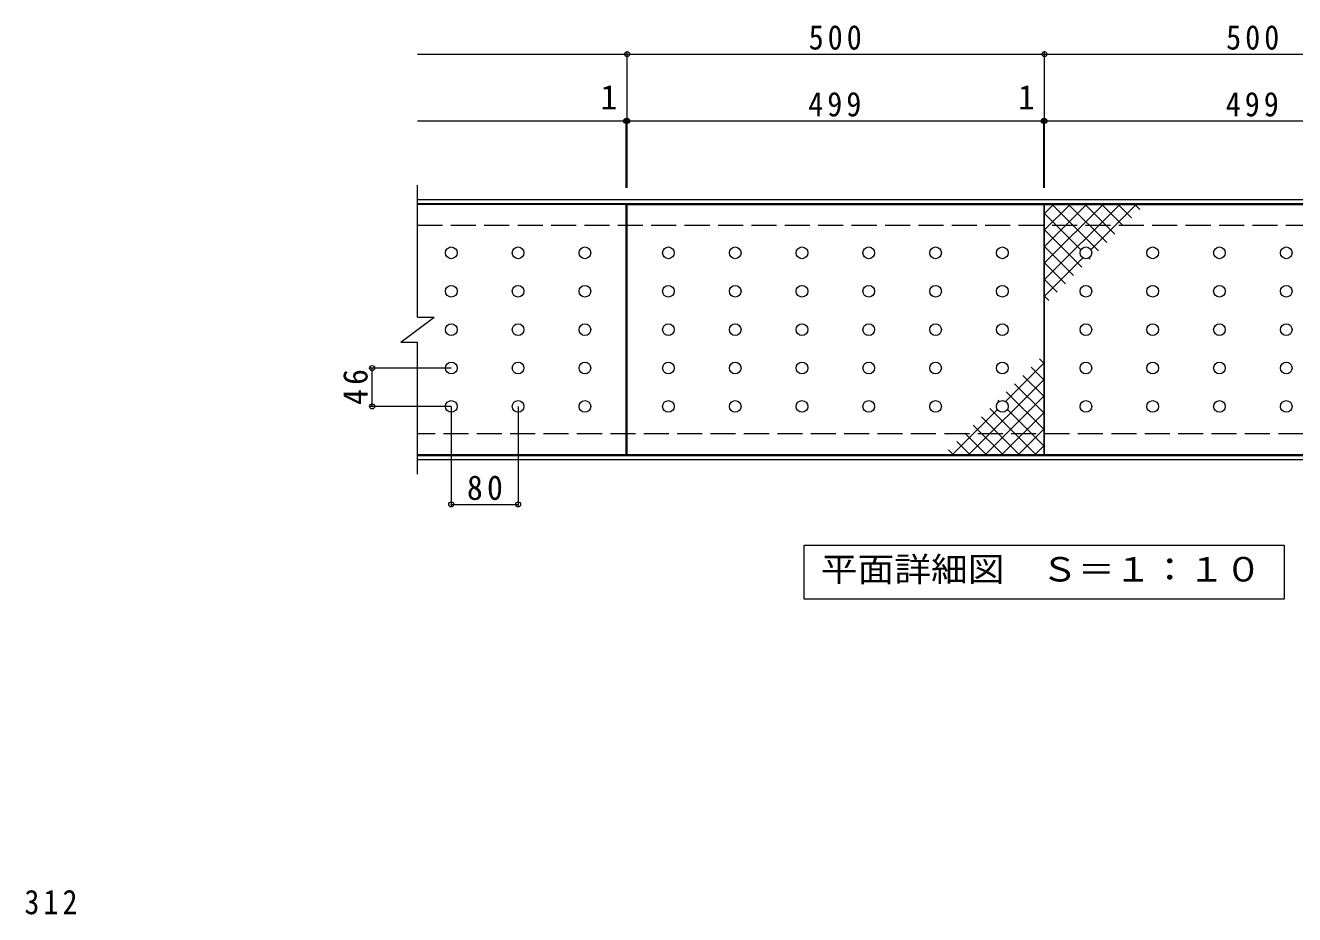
# Model space of a CAD drawing. Units: millimetres on the paper, enlarged 2 times, with parts at other scales. Extents: x -245 to 297, y -273 to 241.
# Drawn here: x -245 to 59, y 28 to 241 of the extents above; entities that cross this region are included whole.
import ezdxf
from ezdxf.enums import TextEntityAlignment as Align

# ---------------------------------------------------------------- set-up
doc = ezdxf.new("R2010")
doc.units = ezdxf.units.MM
doc.header["$LTSCALE"] = 2
doc.header["$PDMODE"] = 32
doc.header["$PDSIZE"] = 1.2
doc.linetypes.add('DASHED3', pattern=[4, 3, -1])
for name, color, linetype, lineweight in [('C-1', 2, 'Continuous', 9), ('C-2', 3, 'Continuous', 9), ('C-4', 7, 'Continuous', 9), ('C-5', 7, 'Continuous', 9), ('C-A', 3, 'Continuous', 9), ('D-4', 7, 'Continuous', 9)]:
    doc.layers.add(name, color=color, linetype=linetype, lineweight=lineweight)
doc.styles.add('ＭＳ ゴシック', font='')
doc.styles.get('ＭＳ ゴシック').set_extended_font_data('MS Gothic')

msp = doc.modelspace()

# ---------------------------------------------------------------- linework, layer by layer
at = {"layer": 'C-1'}
for p, q in [((-151.06, 199.34), (149.141, 199.34)), ((-151.06, 198.34), (149.141, 198.34)), ((149.141, 137.94), (-151.06, 137.94)), ((149.141, 136.94), (-151.06, 136.94))]:
    msp.add_line(p, q, dxfattribs=at)
at = {"layer": 'C-1', "linetype": 'DASHED3'}
for p, q in [((-151.06, 193.14), (149.141, 193.14)), ((149.141, 143.141), (-151.06, 143.141))]:
    msp.add_line(p, q, dxfattribs=at)
at = {"layer": 'C-2'}
for p, q in [((-151.06, 171.141), (-151.06, 202.74)), ((-101.059, 198.14), (-151.06, 198.14)), ((-101.059, 138.14), (-101.059, 198.14)), ((-155.059, 165.14), (-147.059, 171.141)), ((-151.06, 171.141), (-147.059, 171.141)), ((-155.059, 165.14), (-151.06, 165.14)), ((-151.06, 133.541), (-151.06, 165.14)), ((-101.059, 138.14), (-151.06, 138.14))]:
    msp.add_line(p, q, dxfattribs=at)
for points in [[(-100.86, 138.14), (-100.86, 198.14), (-1.06, 198.14), (-1.06, 138.14)], [(-0.859, 138.14), (-0.859, 198.14), (98.941, 198.14), (98.941, 138.14)]]:
    msp.add_lwpolyline(points, close=True, dxfattribs=at)
at = {"layer": 'C-4'}
for p, q in [((-100.86, 218.141), (-100.86, 234.74)), ((-0.859, 218.141), (-0.859, 234.74)), ((-151.06, 218.141), (-100.86, 218.141)), ((-101.059, 202.141), (-101.059, 218.741)), ((-100.86, 202.141), (-100.86, 218.741)), ((-100.86, 218.141), (-1.06, 218.141)), ((-1.06, 202.141), (-1.06, 218.741)), ((-1.06, 218.141), (-0.859, 218.141)), ((-0.859, 202.141), (-0.859, 218.741)), ((-0.859, 218.141), (98.941, 218.141)), ((-142.96, 158.94), (-162.522, 158.94)), ((-161.922, 149.741), (-161.922, 158.94)), ((-142.96, 149.741), (-162.522, 149.741)), ((-142.96, 149.741), (-142.96, 125.665)), ((-126.959, 149.741), (-126.959, 125.665)), ((-142.96, 126.265), (-126.959, 126.265))]:
    msp.add_line(p, q, dxfattribs=at)
msp.add_lwpolyline([(-151.06, 234.14), (-0.859, 234.14), (149.141, 234.14)], dxfattribs=at)
for p in [(-100.86, 234.14), (-0.859, 234.14), (-101.059, 218.141), (-100.86, 218.141), (-1.06, 218.141), (-0.859, 218.141), (-161.922, 158.94), (-161.922, 149.741), (-142.96, 126.265), (-126.959, 126.265)]:
    msp.add_point(p, dxfattribs=at)
at = {"layer": 'C-5'}
for p, q in [((-58.459, 116.541), (56.541, 116.541)), ((-58.459, 103.541), (-58.459, 116.541))]:
    msp.add_line(p, q, dxfattribs=at)
msp.add_lwpolyline([(56.541, 116.541), (56.541, 103.541), (-58.459, 103.541)], dxfattribs=at)
at = {"layer": 'C-A'}
for p, q in [((-0.859, 195.984), (1.297, 198.14)), ((-0.859, 192.024), (5.257, 198.14)), ((-0.859, 188.065), (9.216, 198.14)), ((-0.859, 184.105), (13.176, 198.14)), ((-0.859, 180.145), (17.136, 198.14)), ((0.944, 198.14), (12.054, 187.03)), ((4.904, 198.14), (14.034, 189.01)), ((8.864, 198.14), (16.014, 190.99)), ((10.232, 187.276), (21.096, 198.14)), ((12.824, 198.14), (17.994, 192.97)), ((16.783, 198.14), (19.974, 194.95)), ((20.743, 198.14), (21.954, 196.93)), ((-0.859, 195.984), (7.849, 187.276)), ((-0.859, 192.025), (8.095, 183.071)), ((-0.859, 188.065), (6.115, 181.091)), ((-0.859, 176.185), (8.305, 185.349)), ((-0.859, 184.105), (4.135, 179.111)), ((9.776, 185.349), (10.074, 185.05)), ((-0.859, 180.145), (2.155, 177.131)), ((-0.859, 176.185), (0.175, 175.151)), ((-1.06, 160.096), (-2.094, 161.13)), ((-1.06, 160.096), (-10.224, 150.932)), ((-1.06, 156.136), (-4.074, 159.15)), ((-1.06, 156.136), (-19.055, 138.14)), ((-1.06, 148.216), (-8.034, 155.19)), ((-1.06, 152.176), (-6.054, 157.17)), ((-1.06, 152.176), (-15.095, 138.14)), ((-1.06, 144.256), (-10.013, 153.21)), ((-12.151, 149.005), (-23.015, 138.14)), ((-2.863, 138.14), (-13.973, 149.251)), ((-11.695, 150.932), (-11.993, 151.23)), ((-1.06, 140.297), (-9.768, 149.005)), ((-6.823, 138.14), (-15.953, 147.271)), ((-1.06, 148.216), (-11.135, 138.14)), ((-14.742, 138.14), (-19.913, 143.311)), ((-10.783, 138.14), (-17.933, 145.291)), ((-1.06, 144.257), (-7.176, 138.14)), ((-18.702, 138.14), (-21.893, 141.331)), ((-1.06, 140.297), (-3.216, 138.14)), ((-22.662, 138.14), (-23.873, 139.351))]:
    msp.add_line(p, q, dxfattribs=at)
for centre in [(-142.96, 186.541), (-126.959, 186.541), (-110.96, 186.541), (-90.959, 186.541), (-74.959, 186.541), (-58.959, 186.541), (-42.96, 186.541), (-26.959, 186.541), (-10.96, 186.541), (9.041, 186.541), (25.04, 186.541), (41.04, 186.541), (57.041, 186.541), (-142.96, 177.341), (-126.959, 177.341), (-110.96, 177.341), (-90.959, 177.341), (-74.959, 177.341), (-58.959, 177.341), (-42.96, 177.341), (-26.959, 177.341), (-10.96, 177.341), (9.041, 177.341), (25.04, 177.341), (41.04, 177.341), (57.041, 177.341), (-142.96, 168.14), (-126.959, 168.14), (-110.96, 168.14), (-90.959, 168.14), (-74.959, 168.14), (-58.959, 168.14), (-42.96, 168.14), (-26.959, 168.14), (-10.96, 168.14), (9.041, 168.14), (25.04, 168.14), (41.04, 168.14), (57.041, 168.14), (-142.96, 158.94), (-126.959, 158.94), (-110.96, 158.94), (-90.959, 158.94), (-74.959, 158.94), (-58.959, 158.94), (-42.96, 158.94), (-26.959, 158.94), (-10.96, 158.94), (9.041, 158.94), (25.04, 158.94), (41.04, 158.94), (57.041, 158.94), (-142.96, 149.741), (-126.959, 149.741), (-110.96, 149.741), (-90.959, 149.741), (-74.959, 149.741), (-58.959, 149.741), (-42.96, 149.741), (-26.959, 149.741), (-10.96, 149.741), (9.041, 149.741), (25.04, 149.741), (41.04, 149.741), (57.041, 149.741)]:
    msp.add_circle(centre, 1.4, dxfattribs=at)

# ---------------------------------------------------------------- texts
at = {"layer": 'C-4', "color": 2, "style": 'ＭＳ ゴシック'}
for p in [(-107.2, 219.14), (-7.2, 219.14)]:
    msp.add_text('1', height=5.865, rotation=359.999, dxfattribs=at).set_placement(p, align=Align.BOTTOM_LEFT)
at = {"layer": 'C-4', "color": 2, "char_height": 5.865, "attachment_point": 7, "style": 'ＭＳ ゴシック'}
for s, insert in [('\\T1.27;\\W0.9;500', (-57.359, 235.14)), ('\\T1.27;\\W0.9;500', (42.641, 235.14)), ('\\T1.27;\\W0.9;499', (-57.46, 219.14)), ('\\T1.27;\\W0.9;499', (42.541, 219.14)), ('\\T1.27;\\W0.95;80', (-139.209, 127.265))]:
    msp.add_mtext(s, dxfattribs=dict(at, insert=insert))
at = {"layer": 'C-4', "color": 2, "insert": (-162.922, 150.091), "char_height": 5.865, "attachment_point": 7, "rotation": 90, "style": 'ＭＳ ゴシック'}
msp.add_mtext('\\T1.27;\\W0.95;46', dxfattribs=at)
at = {"layer": 'C-5', "color": 2, "style": 'ＭＳ ゴシック', "width": 1.1}
msp.add_text('平面詳細図\u3000Ｓ＝１：１０', height=5.865, dxfattribs=at).set_placement((-54.459, 106.041), align=Align.BOTTOM_LEFT)
at = {"layer": 'D-4', "color": 2, "insert": (-245.204, 27.996), "char_height": 5.865, "attachment_point": 7, "style": 'ＭＳ ゴシック'}
msp.add_mtext('\\T1.27;\\W0.9;312', dxfattribs=at)

doc.saveas('drawing.dxf')
